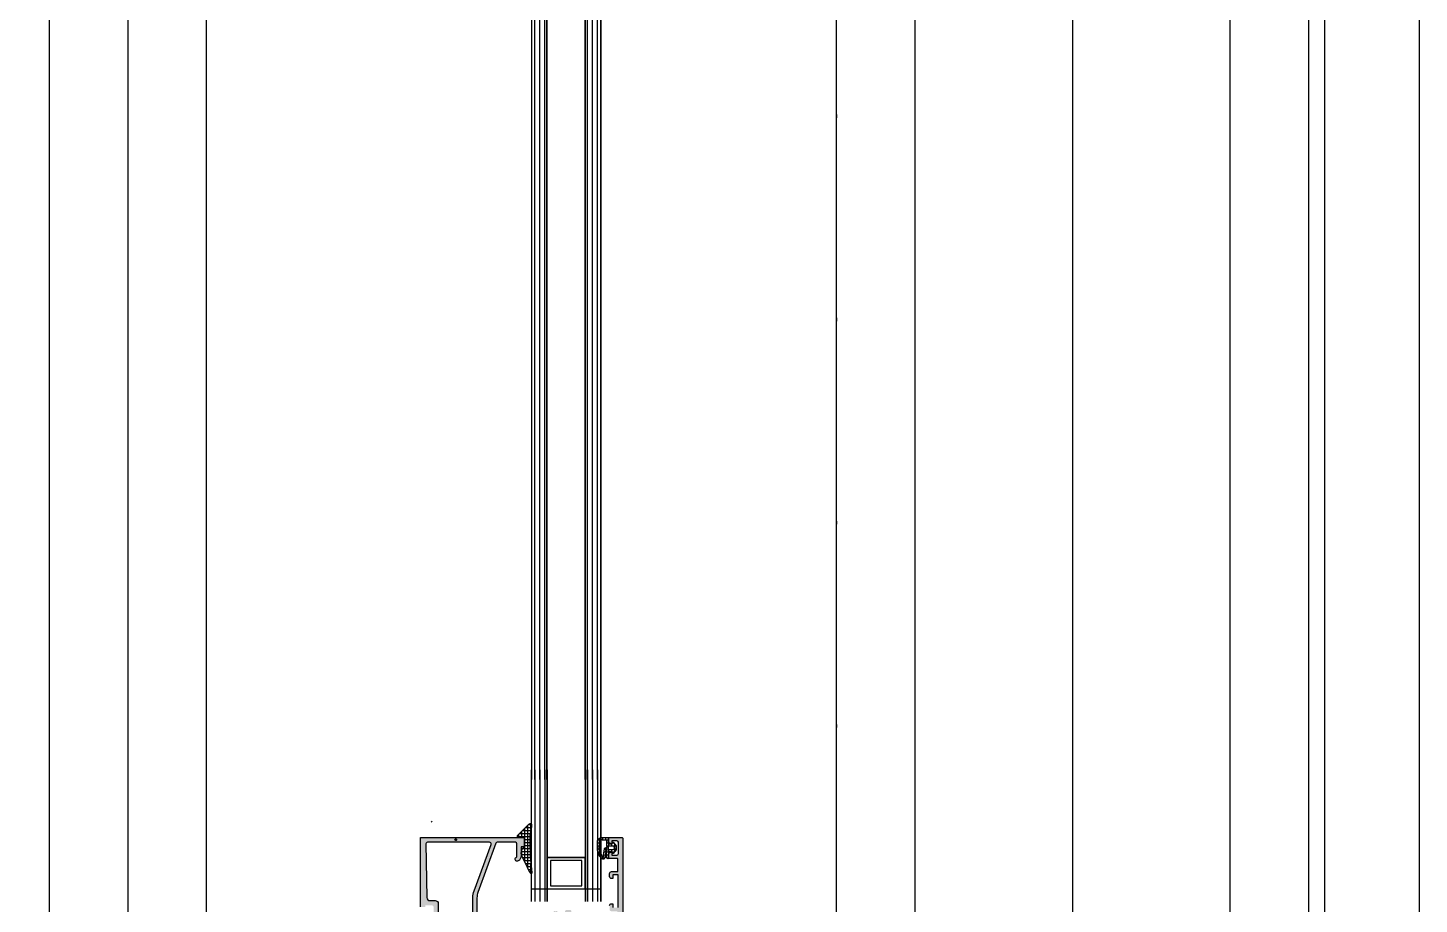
# Model space of a CAD drawing. Header units: inches. Extents: x 21 to 32698, y 13 to 3712.
# Drawn here: x 12806.04 to 12850.21, y 1314.33 to 1342.14 of the extents above; entities that cross this region are included whole.
import ezdxf

# ---------------------------------------------------------------- set-up
doc = ezdxf.new("R2010")
doc.units = ezdxf.units.IN
doc.header["$MEASUREMENT"] = 0
doc.set_wipeout_variables(frame=1)
doc.linetypes.add('DOT', pattern=[6.349999999999998, 0, -6.349999999999998])
doc.linetypes.add('IMPORT-HIDDEN2', pattern=[47.625, 31.75, -15.875])
for name, color, linetype, lineweight in [('Z_MİM_-KM-BEAM-RAY', 8, 'DOT', 25), ('Z_MİM_-KM-GLAZ', 8, 'Continuous', 25), ('Z_MİM_-KM-GLAZ-CURT', 8, 'Continuous', 25), ('Z_MİM_-KM-IZO-THERMAL', 8, 'Continuous', 25), ('Z_MİM_-KM-IZO-THERMAL-ROCKWOOL', 8, 'BATTING', 25), ('Z_MİM_-KM-PAINT', 8, 'Continuous', 25), ('Z_MİM_-KM-RAY-1', 8, 'IMPORT-HIDDEN2', 25), ('Z_MİM_-KM-WALL', 8, 'Continuous', 25), ('Z_MİM_-KM-WALL-PL', 8, 'Continuous', 25), ('Z_MİM_-KM-WALL-PLASTER', 8, 'Continuous', 25), ('Z_MİM_1', 8, 'Continuous', 25), ('Z_MİM_aksesuar_k', 8, 'Continuous', 25), ('Z_MİM_fitiller_k', 8, 'Continuous', 25), ('Z_MİM_hatch_k', 8, 'Continuous', 25), ('Z_MİM_PROFIL', 8, 'Continuous', 25), ('Z_MİM_yazı_numara_k', 8, 'Continuous', 25)]:
    doc.layers.add(name, color=color, linetype=linetype, lineweight=lineweight)
doc.linetypes.add('BATTING', pattern='A,0.00254,-2.54,[134,ltypeshp.shx,S=2.54,R=0,X=-2.54,Y=0],-5.08,[134,ltypeshp.shx,S=2.54,R=180,X=2.54,Y=0],-2.54', length=10.16254)

# ---------------------------------------------------------------- blocks, each defined once
blk = doc.blocks.new('*U176')
blk.add_wipeout([(159.9999999999272, -24.99999999999997), (160.0000000001746, 16.500000001884473), (-5.820766091346741e-11, 16.500000002364686), (2.3283064365386963e-10, -24.99999999999997)])
at = {"layer": 'Z_MİM_fitiller_k'}
h = blk.add_hatch(dxfattribs=at)
h.set_pattern_fill('NET', color=256, scale=0.03, angle=-1.27e-14, style=0)
h.set_pattern_definition([(180, (563.7564486682763, -43.59455768456649), (0, 0.09525), []), (90, (563.7564486682763, -43.59455768456649), (0.09525, 0), [])])
h.paths.add_polyline_path([(150.6393523269216, -9.90439161488466), (150.6393523269216, -10.12439161490329), (150.5793523269123, -10.12439161490329), (150.218781192752, -9.771144657723196), (150.1987811927334, -9.731144657709224), (150.1987811927334, -9.70114465772785), (150.218781192752, -9.681144657709224), (150.2487811927334, -9.681144657709224), (150.3020630192128, -9.684739489645287), (150.5636381366405, -9.732126855269598), (150.7297404704964, -9.739751716611494), (151.2370348133728, -9.724522911456006, 0.1083735473386312), (151.254052000714, -9.722487524060126), (151.7449729901389, -9.676991388971507), (151.7649138000444, -9.6754538257388), (151.7863921731361, -9.693857072411632), (151.7495856797904, -9.73681381864153), (151.4317800925928, -9.885202002736335), (151.2944429055671, -9.96005576497555), (151.1845523263211, -9.99835986767575, -0.2735879079650886), (150.984930639516, -9.958162728186286), (150.9251849580905, -9.90439161488466)])
at = {"layer": 'Z_MİM_hatch_k'}
h = blk.add_hatch(dxfattribs=at)
h.set_pattern_fill('NET', color=256, scale=0.03, angle=180, style=0)
h.set_pattern_definition([(360, (111.4216873940197, 62.03531017126559), (0, -0.09525), []), (270, (111.4216873940197, 62.03531017126559), (-0.09525, 0), [])])
h.paths.add_polyline_path([(151.0880859026103, -7.319628665993518), (151.2840465297573, -7.356645851397472, -0.5944865116576828), (151.3109616604284, -7.440271090135495), (151.2312697723624, -7.523894897453999), (151.039472243411, -7.589936082834896), (150.7471163040609, -7.587452392584224), (150.6589415114955, -7.511505859626054, -0.2183144970100483), (150.6415721679223, -7.473621294672199), (150.6415721679223, -7.254391614931222, -0.4142135623732617), (150.6615721679176, -7.234391614912594), (150.8215721679036, -7.234391614912594, 0.4142135623732618), (150.8415721679221, -7.214391614940537), (150.8415721679221, -7.124124615431354), (150.8015580792795, -7.124124615431354, -0.7159756949310642), (150.7893571041175, -7.088277337911137), (150.9113008907647, -6.994391614921909), (151.0218434429378, -6.994391614921909), (151.1437872296083, -7.08827733795769, -0.7159756936614468), (151.1315862544463, -7.124124615431354), (151.0915721679222, -7.124124615431354), (151.0915721679222, -7.214391614940537, 0.4142135623730951), (151.1115721679176, -7.234391614912594), (151.2915721679223, -7.234391614912594, -0.4142135623730951), (151.3115721679176, -7.254391614931222, -0.4142135623726955), (151.2615721679176, -7.304391614931232), (151.1002858385327, -7.304391614931232, -0.1962615682792798), (151.0652931279153, -7.290105900635522, 1.871961859898707), (151.0591557405772, -7.322782513896527, -0.1487263861728103)])
h.paths.add_polyline_path([(150.9015721679083, -7.214391614940537), (150.9015721679083, -7.087656816492368), (150.9396387524088, -7.06331874497846, -0.2923544259046315), (150.9935055800364, -7.063318744605936), (151.0315721679129, -7.087656817214153), (151.0315721679129, -7.214391614940537, -0.4142135623735946), (151.0115721679176, -7.234391614912594), (150.9215721679036, -7.234391614912594, -0.4142135623730951)], flags=16)
h.paths.add_polyline_path([(150.892306248832, -7.304391614931232, 0.1962615682788122), (150.9272989594261, -7.290105900635522, -0.6644946977399512), (150.961296043673, -7.304391614931232), (150.961296043673, -7.325476682909354, 0.3605289811329164), (151.0020151238772, -7.374607778225621), (151.2008763729012, -7.412172894437388, 0.267949192432615), (151.2197520675254, -7.405561680278339, -1.211390954128809), (151.2441383323748, -7.436349380320449), (151.1923582708579, -7.463259754214958), (151.0280474746949, -7.519836498495719), (150.7733625427936, -7.517672839738949), (150.7430414510309, -7.491556738667711, 0.1750456677981247), (150.7113041586825, -7.479449285265587, -0.6290754389902684), (150.7000338060898, -7.454866993708122, 0.1750448635584329), (150.7115721679176, -7.422918560450482), (150.7115721679176, -7.304391614931232)], flags=16)
at = {"layer": 'Z_MİM_PROFIL'}
h = blk.add_hatch(color=256, dxfattribs=at)
h.paths.add_polyline_path([(155.2393532639951, -7.164391614893973, 0.4472135955001883), (155.2615754862199, -7.184267774714668, 0.38196601124998), (155.4393532639951, -6.985506176693887), (155.4393532639951, -6.80439161488465, 0.4142135623734281), (155.4193532639998, -6.784391614912607), (150.6593523269402, -6.784391614912607, 0.4142135623730951), (150.6393523269216, -6.80439161488465), (150.6393523269216, -7.234391614912594), (150.7761075056274, -7.234391614912594, 0.7469656303916895), (150.8033146645524, -7.142441996258269, -0.2368982326034188), (150.8193523269263, -7.134391614912601), (150.7393523269216, -7.134391614912601), (150.7393523269216, -6.924391614903285), (151.199352326931, -6.924391614903285), (151.199352326931, -7.134391614912601), (151.1193523269263, -7.134391614912601, 4.221221868148537), (151.1353899893001, -7.142441996258269, 0.7469656303919809), (151.1625971482252, -7.234391614912594), (151.2993523269309, -7.234391614912594), (151.2993523269309, -6.944391614898619), (151.7193523269263, -6.944391614898619), (151.7193523269263, -7.144391614898637, 0.7429545911555901), (151.8293523269356, -7.177557862807588, 1.074744973888684), (151.9240736864856, -7.104391614884661), (151.8193523269263, -7.104391614884661), (151.8193523269263, -6.934391614912597), (152.8593523269402, -6.934391614912597), (152.8593523269402, -7.104391614884661), (152.7546309673809, -7.104391614884661, 0.6482315195116471), (152.799352326931, -7.204391614884656), (152.9193523269263, -7.204391614884656, 0.4142135623730951), (152.9793523269356, -7.144391614898637), (152.9793523269356, -6.954391614884656), (153.3393504527979, -6.954391614884656), (153.3393504527979, -7.684393489036295), (153.3693485786789, -7.714391614893969), (153.3393504527979, -7.744389740774919), (153.3393504527979, -8.473053692119718), (152.9856087684748, -8.417026513420566, 0.4610063144275494), (152.9393513898714, -8.456534047053722), (152.9393513898714, -8.578029862164115, 0.3689194771094508), (152.9730940112727, -8.617537395773981), (153.0693523269263, -8.632783215238303), (153.0693523269263, -8.76439161489398), (152.9763056885334, -8.87604758099333, 0.6976992708893003), (153.004462864541, -8.924814615050847, 1.138358678191023), (153.0019669992034, -8.984261958069695), (153.2421625482733, -8.963247570513346, 0.1763269807107752), (153.2545615690411, -8.957465812169543), (153.2729532778845, -8.939074103326133), (153.1913138511474, -8.634391614912603), (153.2010680556879, -8.634391614912603, -0.7071067811901838), (153.2576365981833, -8.634391614912603), (154.1393523269216, -8.634391614912603), (155.0210680556833, -8.634391614912603, -0.8430389971075078), (155.0793523269356, -8.644391614921915), (155.0793523269356, -8.664391614917262), (155.005751375982, -8.939074103326133), (155.0241430848022, -8.957465812169543, 0.1763269807107753), (155.0365421055699, -8.963247570513346), (155.2767376546398, -8.984261958069695, 1.138358678191023), (155.2742417893023, -8.924814615050847, 0.6976992708893032), (155.3023989653098, -8.87604758099333), (155.2093523269403, -8.764391614917258), (155.2093523269403, -8.632783215238303), (155.3056106425938, -8.617537395773981, 0.3689194771094394), (155.3393532639951, -8.578029862164115), (155.3393532639951, -8.456534047053722, 0.4610063144275494), (155.2930958853918, -8.417026513420566), (154.9393542010453, -8.473053692119718), (154.9393542010453, -7.744389740774919), (154.9093560751876, -7.714391614893969), (154.9393542010453, -7.684393489036295), (154.9393542010453, -6.954391614884656), (155.2393532639951, -6.954391614884656)])
h.paths.add_polyline_path([(153.5093504528166, -8.474391614903283), (153.5093504528166, -8.274391614903294), (153.4793504528119, -8.274391614903294), (153.4793504528119, -7.154391614884659), (153.5093504528166, -7.154391614884659), (153.5093504528166, -6.954391614884656), (154.1393523269216, -6.954391614884656), (154.76935420105, -6.954391614884656), (154.76935420105, -7.154391614884659), (154.7993542010546, -7.154391614884659), (154.7993542010546, -8.274391614903294), (154.76935420105, -8.274391614903294), (154.76935420105, -8.474391614903283), (154.1393523269216, -8.474391614903283)], flags=16)
at = {"layer": 'Z_MİM_PROFIL', "ltscale": 10}
h = blk.add_hatch(color=256, dxfattribs=at)
edge = h.paths.add_edge_path()
edge.add_arc((152.5489247764213, -10.91439163278645), 0.5000000000122043, 250.0000000014933, 270.0000000014949)
edge.add_line((152.5489247764344, -11.41439163279865), (153.0393523269216, -11.41439163279865))
edge.add_arc((153.0393523269216, -11.39439163280327), 0.0199999999953775, 269.9999999999186, 359.9999999999186)
edge.add_line((153.059352326917, -11.3943916328033), (153.059352326917, -11.2843971433831))
edge.add_arc((153.0793523269253, -11.28439714337003), 0.0200000000083378, 46.828982457633174, 180.0000000374441, ccw=False)
edge.add_line((153.0930358924786, -11.26981084726431), (153.2935612408095, -11.45792589257616))
edge.add_arc((153.2593523269167, -11.4943916328031), 0.0500000000001993, -89.99999999973937, 46.828982420346506, ccw=False)
edge.add_line((153.259352326917, -11.5443916328033), (152.5489247764344, -11.5443916328033))
edge.add_arc((152.5489247764328, -10.91439163280297), 0.6300000000003259, 250.00000000013762, 270.0000000001396, ccw=False)
edge.add_line((152.333452086139, -11.50639798389893), (150.8564533340861, -10.96881440209836))
edge.add_arc((150.8393523269265, -11.01579903314536), 0.0500000000049443, 70.00000001025207, 180.0000000102673)
edge.add_line((150.7893523269216, -11.01579903315432), (150.7893523269216, -12.98580311539263))
edge.add_arc((150.8393523269183, -12.98580311539956), 0.049999999996686, 179.9999999920552, 270.9999999920614)
edge.add_line((150.8402249472331, -13.03579550015419), (152.5410975695471, -13.00610665811837))
edge.add_arc((152.5393523289098, -12.90612188858847), 0.1000000000141421, 270.9999999961372, 359.9999999961335)
edge.add_line((152.639352328924, -12.90612188859522), (152.639352328924, -12.74439161948539))
edge.add_arc((152.7393523279112, -12.74439161949702), 0.0999999989871583, 89.9999999933234, 179.9999999933336, ccw=False)
edge.add_line((152.7393523279228, -12.64439162050985), (153.2493523269077, -12.64439162050985))
edge.add_arc((153.2493523269131, -12.69439162051036), 0.0500000000005141, -52.70715849279128, 90.00000000622072, ccw=False)
edge.add_line((153.2796467773965, -12.73416907983046), (153.1340299381059, -12.86030260424741))
edge.add_arc((153.1219121579229, -12.84439162051205), 0.0199999999997221, 210.4261992107722, 307.2928414707489, ccw=False)
edge.add_line((153.1046665141475, -12.85452018263895), (153.069352326903, -12.79439161899645))
edge.add_line((153.069352326903, -12.79439161899645), (152.8393523269216, -12.79439161899645))
edge.add_arc((152.8393523269216, -12.84439161850748), 0.0499999995110301, 90.00000000006513, 180.0000000000244)
edge.add_line((152.7893523274106, -12.8443916185075), (152.7893523274106, -13.05439161639806))
edge.add_line((152.7893523274106, -13.05439161639806), (152.8393523269216, -13.05439161639806))
edge.add_line((152.8393523269216, -13.05439161639806), (152.8393523269216, -13.20439161488465))
edge.add_line((152.8393523269216, -13.20439161488465), (150.6393523269216, -13.20439161488465))
edge.add_line((150.6393523269216, -13.20439161488465), (150.6393523269216, -9.90439161488466))
edge.add_line((150.6393523269216, -9.90439161488466), (150.9293523269123, -9.90439161488466))
edge.add_line((150.9293523269123, -9.90439161488466), (150.9293523269123, -10.01439161489397))
edge.add_line((150.9293523269123, -10.01439161489397), (151.2233572775381, -10.01439161489397))
edge.add_arc((151.22335727753, -10.19439161487713), 0.1799999999831581, 28.571878139707678, 89.9999999974126, ccw=False)
edge.add_arc((151.3243523269077, -10.13939161489397), 0.0649999999964337, -151.42812185436412, 28.571878145647872, ccw=False)
edge.add_arc((151.2233572775361, -10.1943916148894), 0.0499999999907668, 28.571878139996, 89.99999999772018)
edge.add_line((151.2233572775381, -10.14439161489863), (150.8393523269216, -10.14439161489863))
edge.add_arc((150.8393523269216, -10.19439161489862), 0.0499999999999918, 90.00000000003257, 180.0000000000101)
edge.add_line((150.7893523269216, -10.19439161489863), (150.7893523269216, -10.77103814545698))
edge.add_arc((150.8393523269344, -10.77103814546398), 0.0500000000128296, 179.9999999919779, 249.9999999919825)
edge.add_line((150.8222513197572, -10.81802277651294), (152.3779147047666, -11.38423794319533))
at = {"layer": 'Z_MİM_yazı_numara_k'}
h = blk.add_hatch(dxfattribs=at)
h.set_pattern_fill('LINE', color=256, scale=0.0375, angle=44.99999999999999, style=0)
h.set_pattern_definition([(134.9999999999999, (75.2571810366702, -20.4396200794955), (0.0033145630368119, 0.0033145630368119), [])])
edge = h.paths.add_edge_path()
edge.add_arc((150.7080240324023, -12.08792108963389), 0.0271368228285661, 0, 360)
at = {"layer": 'Z_MİM_-KM-GLAZ-CURT'}
for points in [[(-5.82077e-11, 14.99999999727151), (-5.82077e-11, 18.50000000236468), (160.0000000001746, 18.50000000188446), (160.0000000001746, 15.00000000141881)], [(2.328306e-10, -22.5), (2.328306e-10, -25), (159.9999999999272, -25.00000000048022), (159.9999999999272, -22.50000000048022)]]:
    blk.add_lwpolyline(points, dxfattribs=at)
at = {"layer": 'Z_MİM_-KM-RAY-1', "ltscale": 0.15}
for p, q in [((160.0000000001746, 1.884473e-09), (0, 0)), ((160.0000000001746, -19.99999999811553), (0, -20))]:
    blk.add_line(p, q, dxfattribs=at)
at = {"layer": 'Z_MİM_1'}
blk.add_line((150.1225527007016, -12.87302682344015), (150.1553492612089, -12.85110007301118), dxfattribs=at)
at = {"layer": 'Z_MİM_aksesuar_k'}
for p, q in [((148.7938635196886, -7.484391614912594), (80.71265262347877, -7.484391610512119)), ((80.71265262347877, -7.484391610512119), (148.7938635196886, -7.484391614912594)), ((148.4938635196886, -7.484391614912594), (152.6663303969544, -7.484391614912594)), ((152.6663303969544, -7.484391614912594), (148.4938635196886, -7.484391614912594)), ((152.2663303969544, -9.684391614912599), (152.2663303969544, -7.484391614912594)), ((148.7938635196886, -7.592556850357509), (80.71265262347877, -7.592556845957019)), ((148.7938635196886, -7.751306850348186), (80.71265262347877, -7.751306845947708)), ((148.7938635196886, -7.910056850338874), (80.71265262347877, -7.910056845938384)), ((148.4938635196886, -7.592556850357509), (152.6663303969544, -7.592556850357509)), ((148.4938635196886, -7.751306850348186), (152.6663303969544, -7.751306850348186)), ((148.4938635196886, -7.910056850362168), (152.6663303969544, -7.910056850362168)), ((148.7938635196886, -7.968806850352847), (80.71265262347877, -7.968806845952356)), ((148.7938635196886, -7.984391614912594), (80.71265262347877, -7.984391610512119)), ((148.4938635196886, -7.968806850376125), (152.6663303969544, -7.968806850376125)), ((148.4938635196886, -7.984391614912594), (152.6663303969544, -7.984391614912594)), ((151.2706488074153, -9.184391614912599), (151.2706488074153, -7.984391614912594)), ((148.7938635196886, -9.184391614912599), (80.71265262347877, -9.184391610512117)), ((148.7938635196886, -9.199976379449067), (80.71265262347877, -9.199976375048584)), ((148.7938635196886, -9.258726379439755), (80.71265262347877, -9.258726375039274)), ((148.4938635196886, -9.184391614912599), (152.6663303969544, -9.184391614912599)), ((148.4938635196886, -9.199976379449067), (152.6663303969544, -9.199976379449067)), ((148.4938635196886, -9.258726379439755), (152.6663303969544, -9.258726379439755)), ((148.7938635196886, -9.41747637943044), (80.71265262347877, -9.417476375029963)), ((148.7938635196886, -9.576226379444414), (80.71265262347877, -9.57622637504393)), ((80.71265262347877, -9.684391610512117), (148.7938635196886, -9.684391614912599)), ((148.4938635196886, -9.417476379453733), (152.6663303969544, -9.417476379453733)), ((148.4938635196886, -9.576226379444414), (152.6663303969544, -9.576226379444414)), ((152.6663303969544, -9.684391614912599), (148.4938635196886, -9.684391614912599))]:
    blk.add_line(p, q, dxfattribs=at)
for points in [[(151.2706488074153, -9.184391614912599), (152.2663303969544, -9.184391614912599), (152.2663303969544, -7.984391614912594), (151.2706488074153, -7.984391614912594)], [(151.3706488074153, -9.084391614912604), (152.1663303969544, -9.084391614912604), (152.1663303969544, -8.08439161491259), (151.3706488074153, -8.08439161491259)]]:
    blk.add_lwpolyline(points, close=True, dxfattribs=at)
at = {"layer": 'Z_MİM_fitiller_k'}
for points in [[(150.8415721679221, -7.214391614940537), (150.8415721679221, -7.124124615431354), (150.8015580792795, -7.124124615431354, -0.715975694295998), (150.7893571040942, -7.08827733795769), (150.9059071132564, -6.998544337392374, -0.1655176740834616), (150.9181080883951, -6.994391614921909), (151.0150362453074, -6.994391614921909, -0.1655176740834594), (151.0272372204461, -6.998544337392374), (151.1437872296083, -7.08827733795769, -0.7159756942959975), (151.131586254423, -7.124124615431354), (151.0915721679222, -7.124124615431354), (151.0915721679222, -7.214391614940537, 0.414213562373761), (151.1115721679176, -7.234391614912594), (151.2915721679223, -7.234391614912594, -0.4142135623730951), (151.3115721679176, -7.254391614931222, -0.4142135623726955), (151.2615721679176, -7.304391614931232), (151.1002858385327, -7.304391614931232, -0.1962615682792799), (151.0652931279153, -7.290105900635522, 1.871961859898709), (151.0591557405772, -7.322782513896527, -0.1480780811280966), (151.0879612105782, -7.319605275314812, -0.0006343350210416), (151.0880859026103, -7.319628665993518), (151.2840465297573, -7.356645851397472, -0.5944865116576282), (151.3109616604284, -7.440271090135495), (151.2312697723624, -7.523894897453999), (151.039472243411, -7.589936082834896), (150.7471163040609, -7.587452392584224), (150.6589415114955, -7.511505859626054, -0.2183144970098696), (150.6415721679223, -7.473621294672199), (150.6415721679223, -7.254391614931222, -0.4142135623729287), (150.6615721679176, -7.234391614912594), (150.8215721679036, -7.234391614912594, 0.4142135623727621)], [(150.9396387524088, -7.06331874497846, -0.2923544271904933), (150.9935055802227, -7.063318744722351), (151.0223455334198, -7.081757720072347, -0.2558587844405164), (151.0315721679129, -7.098608078972034), (151.0315721679129, -7.214391614940537, -0.4142135623735947), (151.0115721679176, -7.234391614912594), (150.9215721679036, -7.234391614912594, -0.4142135623729287), (150.9015721679083, -7.214391614940537), (150.9015721679083, -7.098608077994128, -0.2558587826855968), (150.9107988023083, -7.081757719164301)], [(151.2441383323748, -7.436349380320449), (151.1923582708579, -7.463259754214958), (151.0280474746949, -7.519836498495719), (150.7916850998648, -7.517828497781009, -0.1774617136563931), (150.7594791997573, -7.505714866962803), (150.7430414510309, -7.491556738667711, 0.1750456677981247), (150.7113041586825, -7.479449285265587, -0.6298062520605755), (150.7000538990949, -7.454842856551111, 0.0005234067189328), (150.7000338070444, -7.454866992567247, 0.1750448558318803), (150.7115721679176, -7.422918560450482), (150.7115721679176, -7.304391614931232), (150.892306248832, -7.304391614931232, 0.1962615682788122), (150.9272989594261, -7.290105900635522, -0.664494697737288), (150.961296043673, -7.304391614931232), (150.961296043673, -7.325476682909354, 0.3605289811329165), (151.0020151238772, -7.374607778225621), (151.2008763729012, -7.412172894437388, 0.267949192432615), (151.2197520675254, -7.405561680278339, -1.211390954128811)], [(150.9251849580905, -9.90439161488466), (150.6393523269216, -9.90439161488466), (150.6393523269216, -10.12439161490329), (150.5793523269123, -10.12439161490329), (150.218781192752, -9.771144657723196), (150.1987811927334, -9.731144657709224), (150.1987811927334, -9.70114465772785), (150.218781192752, -9.681144657709224), (150.2487811927334, -9.681144657709224), (150.3020630192128, -9.684739489645287), (150.5636381366405, -9.732126855269598), (150.7297404704964, -9.739751716611494), (151.2370348133728, -9.724522911456006, 0.1083735473386312), (151.254052000714, -9.722487524060126), (151.7449729901389, -9.676991388971507), (151.7649138000444, -9.6754538257388), (151.7863921731361, -9.693857072411632), (151.7495856797904, -9.73681381864153), (151.4317800925928, -9.885202002736335), (151.2944429055671, -9.96005576497555), (151.1845523263211, -9.99835986767575, -0.2735879079652654), (150.984930639516, -9.958162728186286)]]:
    blk.add_lwpolyline(points, format="xyb", close=True, dxfattribs=at)
at = {"layer": 'Z_MİM_PROFIL'}
for points in [[(152.799352326931, -7.204391614884656, -0.4142135623730951), (152.7393523269216, -7.144391614898637), (152.7393523269216, -7.104391614884661), (152.8593523269402, -7.104391614884661)], [(152.8593523269402, -6.934391614912597), (151.8193523269263, -6.934391614912597), (151.8193523269263, -7.104391614884661), (151.9393523269216, -7.104391614884661), (151.9393523269216, -7.144391614898637, -0.4142135623735391), (151.8793523269356, -7.204391614884656), (151.7793523269356, -7.204391614884656, -0.4142135623726511), (151.7193523269263, -7.144391614898637), (151.7193523269263, -6.944391614898619), (151.3193523269263, -6.944391614898619, 0.4142135623730951), (151.2993523269309, -6.964391614893969), (151.2993523269309, -7.234391614912594), (151.1625971482252, -7.234391614912594, -0.3129018860482418), (151.1157635387615, -7.201901983960111), (151.1006188831408, -7.161395762512982, -0.5233430778441271), (151.1193523269263, -7.134391614912601), (151.1793523269356, -7.134391614912601, 0.4142135623730951), (151.199352326931, -7.114391614893974), (151.199352326931, -6.974391614903281, 0.4142135623731284), (151.1493523269309, -6.924391614903285), (150.7893523269216, -6.924391614903285, 0.4142135623730951), (150.7393523269216, -6.974391614903281), (150.7393523269216, -7.114391614893974, 0.4142135623730951), (150.7593523269403, -7.134391614912601), (150.8193523269263, -7.134391614912601, -0.5233430778444143), (150.8380857707117, -7.161395762512982), (150.8229411150911, -7.201901983960111, -0.3129018860482934), (150.7761075056274, -7.234391614912594), (150.6393523269216, -7.234391614912594), (150.6393523269216, -6.80439161488465, -0.4142135623730951), (150.6593523269402, -6.784391614912607), (155.4193532639998, -6.784391614912607, -0.414213562373428)], [(153.259352326917, -11.5443916328033), (152.5489247764344, -11.5443916328033, -0.0874886635259336), (152.333452086139, -11.50639798389893), (150.8564533340861, -10.96881440209836, 0.5205670505517669), (150.7893523269216, -11.01579903315432), (150.7893523269216, -12.98580311539263, 0.4193348017583959), (150.8402249472331, -13.03579550015419), (152.5410975695471, -13.00610665811837, 0.4091108014277075), (152.639352328924, -12.90612188859522), (152.639352328924, -12.74439161948539, -0.4142135623730951), (152.7393523279228, -12.64439162050985), (153.2493523269077, -12.64439162050985, -0.7179588059503736)], [(152.8393523269216, -13.20439161488465), (150.6393523269216, -13.20439161488465), (150.6393523269216, -9.90439161488466), (150.9293523269123, -9.90439161488466), (150.9293523269123, -10.01439161489397), (151.2233572775381, -10.01439161489397, -0.2746391976848581), (151.38143648525, -10.10830465837061, -1), (151.2672681685653, -10.17047857141733, 0.2746391976849084), (151.2233572775381, -10.14439161489863), (150.8393523269216, -10.14439161489863, 0.4142135623730951), (150.7893523269216, -10.19439161489863), (150.7893523269216, -10.77103814545698, 0.3152987888789985), (150.8222513197572, -10.81802277651294), (152.3779147047666, -11.38423794319533, 0.0874886635259314), (152.5489247764344, -11.41439163279865), (153.0393523269216, -11.41439163279865, 0.4142135623730951)]]:
    blk.add_lwpolyline(points, format="xyb", dxfattribs=at)
at = {"layer": 'Z_MİM_yazı_numara_k'}
blk.add_circle((150.7080240324023, -12.08792108963389), 0.0271368228285661, dxfattribs=at)
blk = doc.blocks.new('-KM_Kiriş İzi-1K')
at = {"layer": 'Z_MİM_-KM-BEAM-RAY'}
for p, q in [((3475.000858306885, 525.0000953674316), (3475.000858306885, 155.00009059906)), ((3500.001430511475, 525.0000953674316), (3500.001430511475, 155.00009059906))]:
    blk.add_line(p, q, dxfattribs=at)

msp = doc.modelspace()

# ---------------------------------------------------------------- block references
at = {"layer": 'Z_MİM_-KM-GLAZ', "ltscale": 1.5, "rotation": 270}
msp.add_blockref('*U176', (12831.71404954255, 1467.083716716713), dxfattribs=at)

# ---------------------------------------------------------------- next in the draw order: linework, layer by layer
at = {"layer": 'Z_MİM_-KM-IZO-THERMAL'}
msp.add_lwpolyline([(11329.21380157811, 1162.158650810004), (11329.21380157811, 969.5831087493367), (12844.21488399846, 969.5831087493367), (12844.21488399846, 2594.584265079446), (9029.214802936147, 2594.584265079446), (9029.214802936147, 1624.583233919091), (9319.214049533437, 1624.583233919091), (9319.214049533437, 969.583108823979), (10654.21387310369, 969.5831008522473), (10654.21387310369, 1161.831515063127)], dxfattribs=at)
at = {"layer": 'Z_MİM_-KM-IZO-THERMAL-ROCKWOOL', "ltscale": 0.45}
msp.add_lwpolyline([(11334.21380157811, 1162.158650810004), (11334.21380157811, 974.5831087493368), (12839.21488399846, 974.5831087493368), (12839.21488399846, 2589.584265079445), (9034.214802936143, 2589.584265079445), (9034.214802936143, 1629.583233919091), (9324.214049533435, 1629.583233919091), (9324.214049533435, 974.5831087941223), (10649.21387310369, 974.583100882104), (10649.21387310369, 1161.831515063127)], dxfattribs=at)
at = {"layer": 'Z_MİM_-KM-PAINT'}
msp.add_lwpolyline([(11326.21380157811, 1162.158650810004), (11326.21380157811, 966.5831087493367), (12847.21488399846, 966.5831087493367), (12847.21488399846, 2597.584265079445), (9026.214802936147, 2597.584265079445), (9026.214802936147, 1621.58323391909), (9316.214049533437, 1621.58323391909), (9316.214049533437, 966.5831088418925), (10657.21387310369, 966.5831008343337), (10657.21387310369, 1161.831515063127)], dxfattribs=at)
at = {"layer": 'Z_MİM_-KM-WALL'}
msp.add_line((12811.71488399846, 1137.083199348397), (12811.71488399846, 1507.083204116768), dxfattribs=at)
at = {"layer": 'Z_MİM_-KM-WALL-PL'}
msp.add_lwpolyline([(11341.71380157811, 1162.158650810004), (11341.71380157811, 982.0831087493367), (12831.71488399846, 982.0831087493367), (12831.71488399846, 2582.084265079445), (9041.714802936143, 2582.084265079445), (9041.714802936143, 1637.083233919091), (9331.714049533435, 1637.083233919091), (9331.714049533435, 982.0831087493367), (10641.71387310369, 982.0831009268891), (10641.71387310369, 1161.831515063127)], dxfattribs=at)
at = {"layer": 'Z_MİM_-KM-WALL-PLASTER'}
for points in [[(11326.71380157811, 1162.158650810004), (11326.71380157811, 967.0831087493366), (12846.71488399846, 967.0831087493366), (12846.71488399846, 2597.084265079445), (9026.714802936143, 2597.084265079445), (9026.714802936143, 1622.083233919091), (9316.714049533435, 1622.083233919091), (9316.714049533435, 967.0831088389057), (10656.71387310369, 967.0831008373204), (10656.71387310369, 1161.831515063127)], [(11339.21380157811, 1162.158650810004), (11339.21380157811, 979.5831087493366), (12834.21488399846, 979.5831087493366), (12834.21488399846, 2584.584265079445), (9039.214802936147, 2584.584265079445), (9039.214802936147, 1634.583233919091), (9329.214049533437, 1634.583233919091), (9329.214049533437, 979.5831087642651), (10644.21387310369, 979.5831009119607), (10644.21387310369, 1161.831515063127)]]:
    msp.add_lwpolyline(points, dxfattribs=at)
msp.add_lwpolyline([(12474.21488399846, 1644.583294715828), (12804.21469416325, 1644.583294715828), (12804.21469416325, 1504.583204116768), (12809.21488399846, 1504.583204116768), (12809.21488399846, 1139.583199348397), (12804.2149117973, 1139.583199348397), (12804.21469812023, 1004.583143765308), (12474.21488399846, 1004.583143765308)], close=True, dxfattribs=at)

# ---------------------------------------------------------------- next in the draw order: block references
at = {"layer": 'Z_MİM_-KM-BEAM-RAY'}
msp.add_blockref('-KM_Kiriş İzi-1K', (9331.714049533442, 982.0831087493367), dxfattribs=at)

doc.saveas('drawing.dxf')
